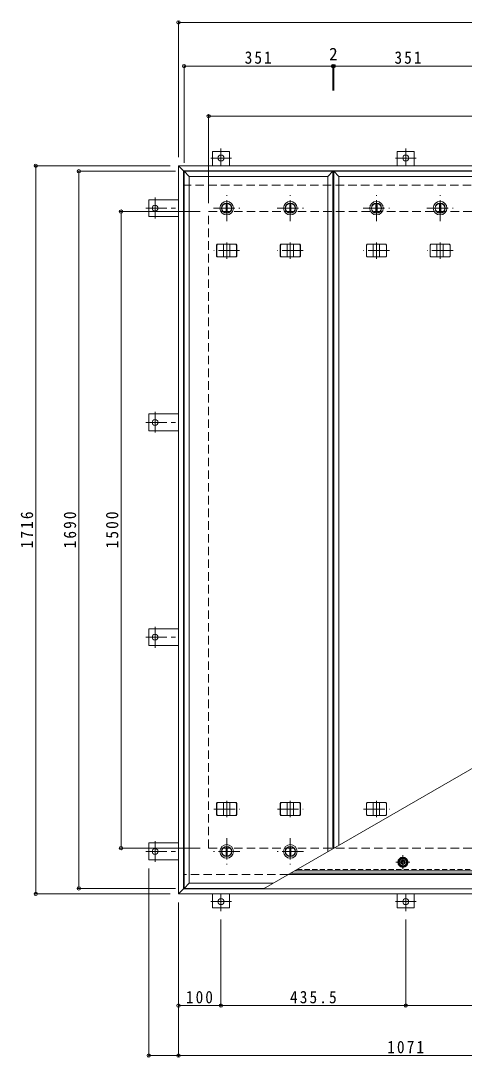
# Model space of a CAD drawing. Units: millimetres at full size, sheet at 1:10. Extents: x -3845 to 3466, y -2751 to 2671.
# Drawn here: x -3721 to -2676, y -12 to 2431 of the extents above; entities that cross this region are included whole.
import ezdxf
from ezdxf.enums import TextEntityAlignment as Align

# ---------------------------------------------------------------- set-up
doc = ezdxf.new("R2010")
doc.units = ezdxf.units.MM
doc.header["$LTSCALE"] = 10
doc.header["$PDMODE"] = 32
doc.header["$PDSIZE"] = 8
for name, pattern in [('CHAIN1', [8, 5, -1, 1, -1]), ('DASHED1', [1.8, 1.2, -0.6]), ('DASHED2', [3, 2, -1])]:
    doc.linetypes.add(name, pattern=pattern)
for name, color, linetype, lineweight in [('0-1', 2, 'DASHED2', 9), ('0-2', 3, 'Continuous', 9), ('0-3', 4, 'Continuous', 9), ('0-5', 7, 'Continuous', 9), ('0-6', 6, 'Continuous', 5), ('0-7', 2, 'Continuous', 9), ('0-A', 3, 'Continuous', 9), ('0-C', 2, 'Continuous', 9), ('0-E', 3, 'Continuous', 9), ('0-F', 7, 'Continuous', 9)]:
    doc.layers.add(name, color=color, linetype=linetype, lineweight=lineweight)
doc.styles.add('ＭＳ ゴシック', font='')
doc.styles.get('ＭＳ ゴシック').set_extended_font_data('MS Gothic')

msp = doc.modelspace()

# ---------------------------------------------------------------- linework, layer by layer
at = {"layer": '0-1'}
for p, q in [((-1218.96, 2043.53), (-3336.96, 2043.53)), ((-3277.96, 481.53), (-3277.96, 1981.53)), ((-3277.96, 1981.53), (-1277.96, 1981.53)), ((-3277.96, 481.53), (-1277.96, 481.53)), ((-3090.07, 419.53), (-3336.96, 419.53))]:
    msp.add_line(p, q, dxfattribs=at)
at = {"layer": '0-1', "linetype": 'Continuous'}
msp.add_line((-1218.96, 419.53), (-3090.07, 419.53), dxfattribs=at)
at = {"layer": '0-2'}
for p, q in [((-3335.96, 2076.53), (-3335.96, 386.53)), ((-2984.96, 2076.53), (-2984.96, 480.21)), ((-2982.96, 2076.53), (-2982.96, 481.37)), ((-2996.96, 2064.53), (-2996.96, 473.29)), ((-2970.96, 2064.53), (-2970.96, 488.3)), ((-3323.96, 398.53), (-3126.44, 398.53)), ((-3335.96, 386.53), (-3147.23, 386.53))]:
    msp.add_line(p, q, dxfattribs=at)
for points in [[(-3323.96, 2064.53), (-3335.96, 2076.53), (-2984.96, 2076.53)], [(-3323.96, 2064.53), (-2996.96, 2064.53), (-2984.96, 2076.53)], [(-2970.96, 2064.53), (-2982.96, 2076.53), (-2631.96, 2076.53)], [(-2970.96, 2064.53), (-2643.96, 2064.53), (-2631.96, 2076.53)], [(-3323.96, 2064.53), (-3323.96, 398.53), (-3335.96, 386.53)]]:
    msp.add_lwpolyline(points, dxfattribs=at)
at = {"layer": '0-3', "color": 2}
for p, q in [((-3348.96, 2089.53), (-3336.96, 2077.53)), ((-3348.96, 373.53), (-3348.96, 2089.53)), ((-1206.96, 2089.53), (-3348.96, 2089.53)), ((-3336.96, 385.53), (-3336.96, 2077.53)), ((-1218.96, 2077.53), (-3336.96, 2077.53)), ((-1218.96, 419.53), (-3090.07, 419.53)), ((-3348.96, 373.53), (-3336.96, 385.53)), ((-1206.96, 373.53), (-3348.96, 373.53)), ((-1218.96, 385.53), (-3336.96, 385.53))]:
    msp.add_line(p, q, dxfattribs=at)
at = {"layer": '0-3', "linetype": 'CHAIN1'}
for p, q in [((-3235.46, 1870.07), (-3235.46, 1908.99)), ((-3085.46, 1870.07), (-3085.46, 1908.99)), ((-2882.46, 1870.07), (-2882.46, 1908.99)), ((-2732.46, 1870.07), (-2732.46, 1908.99)), ((-3205.07, 1889.53), (-3265.84, 1889.53)), ((-3055.07, 1889.53), (-3115.84, 1889.53)), ((-2852.07, 1889.53), (-2912.84, 1889.53)), ((-2702.07, 1889.53), (-2762.84, 1889.53)), ((-3235.46, 592.99), (-3235.46, 554.07)), ((-3085.46, 592.99), (-3085.46, 554.07)), ((-2882.46, 592.99), (-2882.46, 554.07)), ((-3265.84, 573.53), (-3205.07, 573.53)), ((-3115.84, 573.53), (-3055.07, 573.53)), ((-2912.84, 573.53), (-2852.07, 573.53))]:
    msp.add_line(p, q, dxfattribs=at)
at = {"layer": '0-3'}
for p, q in [((-3259.29, 1902.53), (-3257.56, 1904.53)), ((-3259.29, 1876.53), (-3259.29, 1902.53)), ((-3258.89, 1902.53), (-3259.29, 1902.53)), ((-3258.89, 1902.53), (-3257.16, 1904.53)), ((-3258.89, 1876.53), (-3258.89, 1902.53)), ((-3213.35, 1904.53), (-3257.56, 1904.53)), ((-3242.96, 1874.53), (-3242.96, 1904.53)), ((-3227.96, 1874.53), (-3227.96, 1904.53)), ((-3212.02, 1902.53), (-3213.75, 1904.53)), ((-3211.62, 1902.53), (-3213.35, 1904.53)), ((-3212.02, 1876.53), (-3212.02, 1902.53)), ((-3212.02, 1902.53), (-3211.62, 1902.53)), ((-3211.62, 1876.53), (-3211.62, 1902.53)), ((-3109.29, 1902.53), (-3107.56, 1904.53)), ((-3109.29, 1876.53), (-3109.29, 1902.53)), ((-3108.89, 1902.53), (-3109.29, 1902.53)), ((-3108.89, 1902.53), (-3107.16, 1904.53)), ((-3108.89, 1876.53), (-3108.89, 1902.53)), ((-3063.35, 1904.53), (-3107.56, 1904.53)), ((-3092.96, 1874.53), (-3092.96, 1904.53)), ((-3077.96, 1874.53), (-3077.96, 1904.53)), ((-3062.02, 1902.53), (-3063.75, 1904.53)), ((-3061.62, 1902.53), (-3063.35, 1904.53)), ((-3062.02, 1876.53), (-3062.02, 1902.53)), ((-3062.02, 1902.53), (-3061.62, 1902.53)), ((-3061.62, 1876.53), (-3061.62, 1902.53)), ((-2906.29, 1902.53), (-2904.56, 1904.53)), ((-2906.29, 1876.53), (-2906.29, 1902.53)), ((-2905.89, 1902.53), (-2906.29, 1902.53)), ((-2905.89, 1902.53), (-2904.16, 1904.53)), ((-2905.89, 1876.53), (-2905.89, 1902.53)), ((-2860.35, 1904.53), (-2904.56, 1904.53)), ((-2889.96, 1874.53), (-2889.96, 1904.53)), ((-2874.96, 1874.53), (-2874.96, 1904.53)), ((-2859.02, 1902.53), (-2860.75, 1904.53)), ((-2858.62, 1902.53), (-2860.35, 1904.53)), ((-2859.02, 1876.53), (-2859.02, 1902.53)), ((-2859.02, 1902.53), (-2858.62, 1902.53)), ((-2858.62, 1876.53), (-2858.62, 1902.53)), ((-2756.29, 1902.53), (-2754.56, 1904.53)), ((-2756.29, 1876.53), (-2756.29, 1902.53)), ((-2755.89, 1902.53), (-2756.29, 1902.53)), ((-2755.89, 1902.53), (-2754.16, 1904.53)), ((-2755.89, 1876.53), (-2755.89, 1902.53)), ((-2710.35, 1904.53), (-2754.56, 1904.53)), ((-2739.96, 1874.53), (-2739.96, 1904.53)), ((-2724.96, 1874.53), (-2724.96, 1904.53)), ((-2709.02, 1902.53), (-2710.75, 1904.53)), ((-2708.62, 1902.53), (-2710.35, 1904.53)), ((-2709.02, 1876.53), (-2709.02, 1902.53)), ((-2709.02, 1902.53), (-2708.62, 1902.53)), ((-2708.62, 1876.53), (-2708.62, 1902.53)), ((-3259.29, 1876.53), (-3257.56, 1874.53)), ((-3258.89, 1876.53), (-3259.29, 1876.53)), ((-3258.89, 1876.53), (-3257.16, 1874.53)), ((-3257.56, 1874.53), (-3213.35, 1874.53)), ((-3212.02, 1876.53), (-3213.75, 1874.53)), ((-3211.62, 1876.53), (-3213.35, 1874.53)), ((-3212.02, 1876.53), (-3211.62, 1876.53)), ((-3109.29, 1876.53), (-3107.56, 1874.53)), ((-3108.89, 1876.53), (-3109.29, 1876.53)), ((-3108.89, 1876.53), (-3107.16, 1874.53)), ((-3107.56, 1874.53), (-3063.35, 1874.53)), ((-3062.02, 1876.53), (-3063.75, 1874.53)), ((-3061.62, 1876.53), (-3063.35, 1874.53)), ((-3062.02, 1876.53), (-3061.62, 1876.53)), ((-2906.29, 1876.53), (-2904.56, 1874.53)), ((-2905.89, 1876.53), (-2906.29, 1876.53)), ((-2905.89, 1876.53), (-2904.16, 1874.53)), ((-2904.56, 1874.53), (-2860.35, 1874.53)), ((-2859.02, 1876.53), (-2860.75, 1874.53)), ((-2858.62, 1876.53), (-2860.35, 1874.53)), ((-2859.02, 1876.53), (-2858.62, 1876.53)), ((-2756.29, 1876.53), (-2754.56, 1874.53)), ((-2755.89, 1876.53), (-2756.29, 1876.53)), ((-2755.89, 1876.53), (-2754.16, 1874.53)), ((-2754.56, 1874.53), (-2710.35, 1874.53)), ((-2709.02, 1876.53), (-2710.75, 1874.53)), ((-2708.62, 1876.53), (-2710.35, 1874.53)), ((-2709.02, 1876.53), (-2708.62, 1876.53)), ((-3259.29, 586.53), (-3257.56, 588.53)), ((-3258.89, 586.53), (-3259.29, 586.53)), ((-3259.29, 586.53), (-3259.29, 560.53)), ((-3258.89, 586.53), (-3257.16, 588.53)), ((-3258.89, 586.53), (-3258.89, 560.53)), ((-3213.35, 588.53), (-3257.56, 588.53)), ((-3242.96, 588.53), (-3242.96, 558.53)), ((-3227.96, 588.53), (-3227.96, 558.53)), ((-3212.02, 586.53), (-3213.75, 588.53)), ((-3211.62, 586.53), (-3213.35, 588.53)), ((-3212.02, 586.53), (-3211.62, 586.53)), ((-3212.02, 586.53), (-3212.02, 560.53)), ((-3211.62, 586.53), (-3211.62, 560.53)), ((-3109.29, 586.53), (-3107.56, 588.53)), ((-3108.89, 586.53), (-3109.29, 586.53)), ((-3109.29, 586.53), (-3109.29, 560.53)), ((-3108.89, 586.53), (-3107.16, 588.53)), ((-3108.89, 586.53), (-3108.89, 560.53)), ((-3063.35, 588.53), (-3107.56, 588.53)), ((-3092.96, 588.53), (-3092.96, 558.53)), ((-3077.96, 588.53), (-3077.96, 558.53)), ((-3062.02, 586.53), (-3063.75, 588.53)), ((-3061.62, 586.53), (-3063.35, 588.53)), ((-3062.02, 586.53), (-3061.62, 586.53)), ((-3062.02, 586.53), (-3062.02, 560.53)), ((-3061.62, 586.53), (-3061.62, 560.53)), ((-2906.29, 586.53), (-2904.56, 588.53)), ((-2905.89, 586.53), (-2906.29, 586.53)), ((-2906.29, 586.53), (-2906.29, 560.53)), ((-2905.89, 586.53), (-2904.16, 588.53)), ((-2905.89, 586.53), (-2905.89, 560.53)), ((-2860.35, 588.53), (-2904.56, 588.53)), ((-2889.96, 588.53), (-2889.96, 558.53)), ((-2874.96, 588.53), (-2874.96, 558.53)), ((-2859.02, 586.53), (-2860.75, 588.53)), ((-2858.62, 586.53), (-2860.35, 588.53)), ((-2859.02, 586.53), (-2858.62, 586.53)), ((-2859.02, 586.53), (-2859.02, 560.53)), ((-2858.62, 586.53), (-2858.62, 560.53)), ((-3258.89, 560.53), (-3259.29, 560.53)), ((-3259.29, 560.53), (-3257.56, 558.53)), ((-3258.89, 560.53), (-3257.16, 558.53)), ((-3257.56, 558.53), (-3213.35, 558.53)), ((-3212.02, 560.53), (-3213.75, 558.53)), ((-3211.62, 560.53), (-3213.35, 558.53)), ((-3212.02, 560.53), (-3211.62, 560.53)), ((-3108.89, 560.53), (-3109.29, 560.53)), ((-3109.29, 560.53), (-3107.56, 558.53)), ((-3108.89, 560.53), (-3107.16, 558.53)), ((-3107.56, 558.53), (-3063.35, 558.53)), ((-3062.02, 560.53), (-3063.75, 558.53)), ((-3061.62, 560.53), (-3063.35, 558.53)), ((-3062.02, 560.53), (-3061.62, 560.53)), ((-2905.89, 560.53), (-2906.29, 560.53)), ((-2906.29, 560.53), (-2904.56, 558.53)), ((-2905.89, 560.53), (-2904.16, 558.53)), ((-2904.56, 558.53), (-2860.35, 558.53)), ((-2859.02, 560.53), (-2860.75, 558.53)), ((-2858.62, 560.53), (-2860.35, 558.53)), ((-2859.02, 560.53), (-2858.62, 560.53))]:
    msp.add_line(p, q, dxfattribs=at)
at = {"layer": '0-5'}
msp.add_line((-3148.96, 385.53), (-1218.96, 1499.81), dxfattribs=at)
at = {"layer": '0-6'}
for p, q in [((-3090.07, 419.53), (-1218.96, 419.53)), ((-3084.87, 422.53), (-1218.96, 422.53))]:
    msp.add_line(p, q, dxfattribs=at)
msp.add_circle((-2820.08, 448.03), 10.5, dxfattribs=at)
at = {"layer": '0-7', "linetype": 'CHAIN1'}
for p, q in [((-2820.08, 431.46), (-2820.08, 464.6)), ((-2836.65, 448.03), (-2803.51, 448.03))]:
    msp.add_line(p, q, dxfattribs=at)
at = {"layer": '0-7'}
msp.add_lwpolyline([(-2824.99, 456.53), (-2829.9, 448.03), (-2824.99, 439.53), (-2815.17, 439.53), (-2810.27, 448.03), (-2815.17, 456.53)], close=True, dxfattribs=at)
at = {"layer": '0-7', "color": 134, "lineweight": 5}
msp.add_circle((-2820.08, 448.03), 12, dxfattribs=at)
at = {"layer": '0-7'}
msp.add_circle((-2820.08, 448.03), 8.5, dxfattribs=at)
at = {"layer": '0-7', "color": 5, "lineweight": 5}
for radius in [5, 4.19]:
    msp.add_circle((-2820.08, 448.03), radius, dxfattribs=at)
at = {"layer": '0-A'}
msp.add_line((-2278.71, 428.03), (-3075.34, 428.03), dxfattribs=at)
at = {"layer": '0-A', "linetype": 'DASHED1'}
msp.add_line((-3069.8, 431.23), (-2278.71, 431.23), dxfattribs=at)
at = {"layer": '0-C', "linetype": 'CHAIN1'}
for p, q in [((-3235.46, 1958.53), (-3235.46, 2020.53)), ((-3085.46, 1958.53), (-3085.46, 2020.53)), ((-2882.46, 1958.53), (-2882.46, 2020.53)), ((-2732.46, 1958.53), (-2732.46, 2020.53)), ((-3266.46, 1989.53), (-3204.46, 1989.53)), ((-3116.46, 1989.53), (-3054.46, 1989.53)), ((-2913.46, 1989.53), (-2851.46, 1989.53)), ((-2763.46, 1989.53), (-2701.46, 1989.53)), ((-3235.46, 504.53), (-3235.46, 442.53)), ((-3085.46, 504.53), (-3085.46, 442.53)), ((-3204.46, 473.53), (-3266.46, 473.53)), ((-3054.46, 473.53), (-3116.46, 473.53))]:
    msp.add_line(p, q, dxfattribs=at)
at = {"layer": '0-C'}
for p, q in [((-3236.96, 2000.93), (-3236.96, 1978.13)), ((-3233.96, 2000.93), (-3233.96, 1978.13)), ((-3086.96, 2000.93), (-3086.96, 1978.13)), ((-3083.96, 2000.93), (-3083.96, 1978.13)), ((-2883.96, 2000.93), (-2883.96, 1978.13)), ((-2880.96, 2000.93), (-2880.96, 1978.13)), ((-2733.96, 2000.93), (-2733.96, 1978.13)), ((-2730.96, 2000.93), (-2730.96, 1978.13)), ((-3236.96, 462.13), (-3236.96, 484.93)), ((-3233.96, 462.13), (-3233.96, 484.93)), ((-3086.96, 462.13), (-3086.96, 484.93)), ((-3083.96, 462.13), (-3083.96, 484.93))]:
    msp.add_line(p, q, dxfattribs=at)
for centre, radius in [((-3235.46, 1989.53), 16), ((-3085.46, 1989.53), 16), ((-2882.46, 1989.53), 16), ((-2732.46, 1989.53), 16), ((-3235.46, 1989.53), 12), ((-3235.46, 1989.53), 11.5), ((-3085.46, 1989.53), 12), ((-3085.46, 1989.53), 11.5), ((-2882.46, 1989.53), 12), ((-2882.46, 1989.53), 11.5), ((-2732.46, 1989.53), 12), ((-2732.46, 1989.53), 11.5), ((-3235.46, 473.53), 16), ((-3085.46, 473.53), 16), ((-3235.46, 473.53), 12), ((-3235.46, 473.53), 11.5), ((-3085.46, 473.53), 12), ((-3085.46, 473.53), 11.5)]:
    msp.add_circle(centre, radius, dxfattribs=at)
at = {"layer": '0-E', "linetype": 'CHAIN1'}
for p, q in [((-3248.96, 2129.89), (-3248.96, 2089.73)), ((-2813.46, 2129.89), (-2813.46, 2089.73)), ((-3224.12, 2107.73), (-3273, 2107.73)), ((-2788.62, 2107.73), (-2837.5, 2107.73)), ((-3404.16, 2014.37), (-3404.16, 1965.48)), ((-3426.32, 1989.53), (-3348.96, 1989.53)), ((-3404.16, 1509.37), (-3404.16, 1460.48)), ((-3426.32, 1484.53), (-3348.96, 1484.53)), ((-3404.16, 953.69), (-3404.16, 1002.57)), ((-3426.32, 978.53), (-3348.96, 978.53)), ((-3404.16, 448.69), (-3404.16, 497.57)), ((-3426.32, 473.53), (-3348.96, 473.53)), ((-3248.96, 333.17), (-3248.96, 373.33)), ((-2813.46, 333.17), (-2813.46, 373.33)), ((-3224.12, 355.33), (-3273, 355.33)), ((-2788.62, 355.33), (-2837.5, 355.33))]:
    msp.add_line(p, q, dxfattribs=at)
at = {"layer": '0-E'}
for p, q in [((-3268.96, 2089.53), (-3268.96, 2122.73)), ((-3228.96, 2122.73), (-3268.96, 2122.73)), ((-3228.96, 2089.53), (-3228.96, 2122.73)), ((-2833.46, 2089.53), (-2833.46, 2122.73)), ((-2793.46, 2122.73), (-2833.46, 2122.73)), ((-2793.46, 2089.53), (-2793.46, 2122.73)), ((-3348.96, 2009.53), (-3419.16, 2009.53)), ((-3419.16, 2009.53), (-3419.16, 1969.53)), ((-3348.96, 1969.53), (-3419.16, 1969.53)), ((-3419.16, 1504.53), (-3419.16, 1464.53)), ((-3348.96, 1504.53), (-3419.16, 1504.53)), ((-3348.96, 1464.53), (-3419.16, 1464.53)), ((-3419.16, 958.53), (-3419.16, 998.53)), ((-3348.96, 998.53), (-3419.16, 998.53)), ((-3348.96, 958.53), (-3419.16, 958.53)), ((-3348.96, 493.53), (-3419.16, 493.53)), ((-3419.16, 453.53), (-3419.16, 493.53)), ((-3348.96, 453.53), (-3419.16, 453.53)), ((-3268.96, 373.53), (-3268.96, 340.33)), ((-3228.96, 373.53), (-3228.96, 340.33)), ((-2833.46, 373.53), (-2833.46, 340.33)), ((-2793.46, 373.53), (-2793.46, 340.33)), ((-3228.96, 340.33), (-3268.96, 340.33)), ((-2793.46, 340.33), (-2833.46, 340.33))]:
    msp.add_line(p, q, dxfattribs=at)
for centre in [(-3248.96, 2107.73), (-2813.46, 2107.73), (-3404.16, 1989.53), (-3404.16, 1484.53), (-3404.16, 978.53), (-3404.16, 473.53), (-3248.96, 355.33), (-2813.46, 355.33)]:
    msp.add_circle(centre, 7, dxfattribs=at)
at = {"layer": '0-F'}
for p, q in [((-3348.96, 2430.24), (-3348.96, 2109.53)), ((-3348.96, 2427.24), (-1206.96, 2427.24)), ((-3335.96, 2327.45), (-3335.96, 2096.53)), ((-3335.96, 2324.45), (-2984.96, 2324.45)), ((-2984.96, 2327.45), (-2984.96, 2267.15)), ((-2984.96, 2324.45), (-2982.96, 2324.45)), ((-2982.96, 2327.45), (-2982.96, 2267.15)), ((-2982.96, 2324.45), (-2631.96, 2324.45)), ((-3277.96, 2209.24), (-3277.96, 2001.53)), ((-3277.96, 2206.24), (-1277.96, 2206.24)), ((-3688.36, 2089.53), (-3368.96, 2089.53)), ((-3685.36, 2089.53), (-3685.36, 373.53)), ((-3586.91, 2076.53), (-3355.96, 2076.53)), ((-3583.91, 386.53), (-3583.91, 2076.53)), ((-3487.46, 1981.53), (-3297.96, 1981.53)), ((-3484.46, 481.53), (-3484.46, 1981.53)), ((-3487.46, 481.53), (-3297.96, 481.53)), ((-3419.16, -10.5), (-3419.16, 433.53)), ((-3688.36, 373.53), (-3368.96, 373.53)), ((-3586.91, 386.53), (-3355.96, 386.53)), ((-3348.96, -10.5), (-3348.96, 353.53)), ((-3248.96, 107.21), (-3248.96, 313.17)), ((-2813.46, 107.21), (-2813.46, 313.17)), ((-3348.96, 110.21), (-3248.96, 110.21)), ((-3248.96, 110.21), (-2813.46, 110.21)), ((-2813.46, 110.21), (-2377.96, 110.21)), ((-3419.16, -7.5), (-3348.96, -7.5)), ((-3348.96, -7.5), (-2277.96, -7.5))]:
    msp.add_line(p, q, dxfattribs=at)
for p in [(-3348.96, 2427.24), (-3335.96, 2324.45), (-2984.96, 2324.45), (-2982.96, 2324.45), (-3277.96, 2206.24), (-3685.36, 2089.53), (-3583.91, 2076.53), (-3484.46, 1981.53), (-3484.46, 481.53), (-3685.36, 373.53), (-3583.91, 386.53), (-3348.96, 110.21), (-3248.96, 110.21), (-2813.46, 110.21), (-3419.16, -7.5), (-3348.96, -7.5)]:
    msp.add_point(p, dxfattribs=at)

# ---------------------------------------------------------------- texts
at = {"layer": '0-F', "color": 2, "style": 'ＭＳ ゴシック'}
msp.add_text('2', height=29.33, dxfattribs=at).set_placement((-2993.96, 2329.45), align=Align.BOTTOM_LEFT)
at = {"layer": '0-F', "color": 2, "char_height": 29.33, "attachment_point": 7, "style": 'ＭＳ ゴシック'}
for s, insert in [('\\T1.27;\\W0.9;351', (-3192.96, 2329.45)), ('\\T1.27;\\W0.9;351', (-2839.96, 2329.45)), ('\\T1.27;\\W0.9;100', (-3331.46, 115.21)), ('\\T1.28;\\W0.9;435.5', (-3086.21, 115.21)), ('\\T1.28;\\W0.9;1071', (-2857.21, -2.5))]:
    msp.add_mtext(s, dxfattribs=dict(at, insert=insert))
at = {"layer": '0-F', "color": 2, "char_height": 29.33, "attachment_point": 7, "rotation": 90, "style": 'ＭＳ ゴシック'}
for s, insert in [('\\T1.28;\\W0.9;1716', (-3691.36, 1187.78)), ('\\T1.28;\\W0.9;1690', (-3589.91, 1187.78)), ('\\T1.28;\\W0.9;1500', (-3490.46, 1187.78))]:
    msp.add_mtext(s, dxfattribs=dict(at, insert=insert))

doc.saveas('drawing.dxf')
